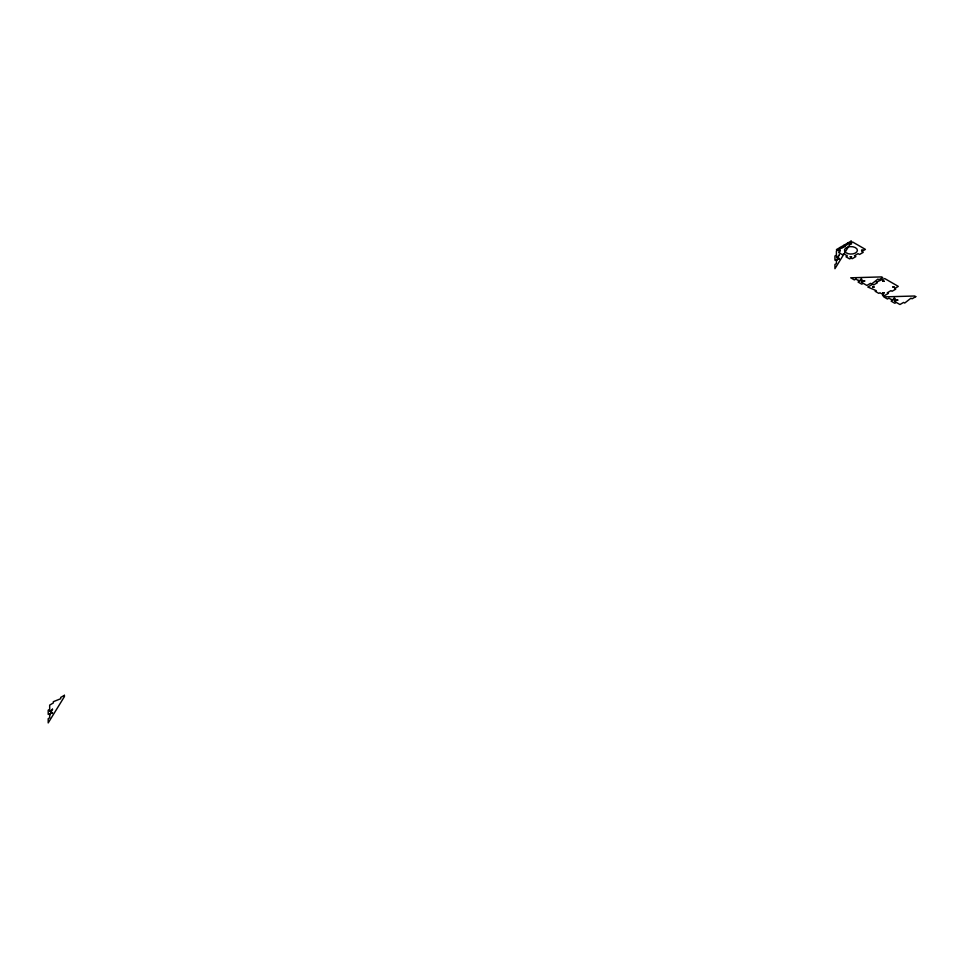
<?xml version="1.0" encoding="UTF-8"?>
<svg xmlns="http://www.w3.org/2000/svg" width="964" height="964" viewBox="0 0 964 964"><rect width="100%" height="100%" fill="white"/><g stroke="black" fill="none" stroke-linecap="round" stroke-linejoin="round"><path stroke-width="1.45" d="M858.611 280.416L859.599 280.416M859.587 280.645L858.623 280.645M860.804 279.15L861.792 279.15M861.744 279.415L860.852 279.415M861.551 282.115L862.539 282.115M862.527 282.344L861.563 282.344M863.744 280.849L864.732 280.849M864.684 281.114L863.756 281.078M891.676 299.503L892.664 299.503M892.616 299.768L891.724 299.768M893.857 298.238L894.857 298.238M894.857 298.454L893.857 298.454M894.616 301.202L895.604 301.202M895.592 301.431L894.628 301.431M896.809 299.937L897.797 299.937M897.749 300.202L896.833 300.19M64.359 695.333L60.684 697.454L60.684 698.731L53.345 701.696L53.345 702.973L49.67 705.094L49.67 709.335L48.2 710.179L48.2 714.42L49.67 713.577L49.67 717.819L48.2 718.662L48.2 722.916L64.419 696.598L64.419 695.309M851.091 241.121L836.427 249.592L840.102 251.712L838.632 252.556L842.307 254.677L843.777 253.833L847.452 255.954L845.982 256.798L849.658 258.918L851.116 258.075L852.224 258.701L855.875 256.605L854.405 255.749L858.068 253.628L859.539 254.484L863.214 252.363L861.744 251.508L865.419 249.387L852.562 241.976L848.886 244.097L847.416 243.241L847.416 244.519L843.753 246.639L843.753 245.362L845.223 246.206L841.548 248.326L840.078 247.483L840.078 248.76L836.403 250.881L836.403 255.123L834.932 255.966L834.932 260.208L836.403 259.364L836.403 263.606L834.932 264.449L834.932 268.691L851.152 242.386L851.152 241.084M915.74 296.683L912.065 298.804L910.968 298.165L904.726 303.045L903.617 302.407L899.954 304.528L896.279 302.407L894.809 303.262L891.134 301.142L892.604 300.286L888.929 298.165L887.458 299.021L883.783 296.888L914.679 296.008L915.8 296.647M836.933 256.195L836.439 257.051M52.128 710.106L52.586 709.299M50.2 713.806L49.706 714.673M52.128 713.505L52.586 712.673M838.837 255.894L839.319 255.062M838.837 259.292L839.331 258.485M839.126 258.328L838.62 259.183M836.933 259.593L836.439 260.449M50.2 710.408L49.706 711.275M839.126 254.93L838.62 255.785M836.644 257.159L837.138 256.376M836.644 260.557L837.138 259.75M52.393 709.143L51.887 710.01M49.911 711.372L50.381 710.516M52.393 712.541L51.887 713.408M49.911 714.77L50.381 713.914M50.61 712.215C52.225 713.276 51.309 709.661 50.622 712.119M837.342 257.99C838.921 259.123 838.09 255.352 837.342 257.942M860.924 280.705L862.455 280.729L860.924 280.705M872.745 286.995L874.312 287.031L872.757 286.971M882.759 281.187L884.325 281.211L882.771 281.151M882.843 292.827L884.41 292.887L882.867 292.767M892.857 287.007L894.423 287.079L892.881 286.947M893.99 299.792L895.52 299.816L894.002 299.756M838.788 250.279L840.319 250.327L838.788 250.279M850.176 243.699L851.706 243.747L850.188 243.663M850.188 256.858L851.718 256.918L850.2 256.822M861.575 250.291L863.105 250.339L861.575 250.291M855.863 279.078L854.393 279.934L850.718 277.801L881.614 276.909L882.735 277.56L879.011 279.717L877.903 279.078L871.661 283.958L870.564 283.32L866.889 285.44L863.214 283.32L861.744 284.163L858.068 282.054L859.539 281.199L855.863 279.078M872.601 284.272L867.817 287.031L876.264 290.634L875.167 291.273L878.843 293.393L879.939 292.755L883.614 294.876L882.518 295.514L883.614 296.153L888.386 293.393L887.29 292.755L890.965 290.634L892.062 291.273L895.737 289.152L894.628 288.513L898.303 286.392L884.711 278.548L876.264 282.151L877.373 282.789L873.697 284.91L872.601 284.272M847.681 253.556A6.471 3.736 0 0 0 857.406 250.339A6.471 3.736 0 0 0 847.73 247.085A6.471 3.736 0 0 0 847.681 253.556"/></g></svg>
